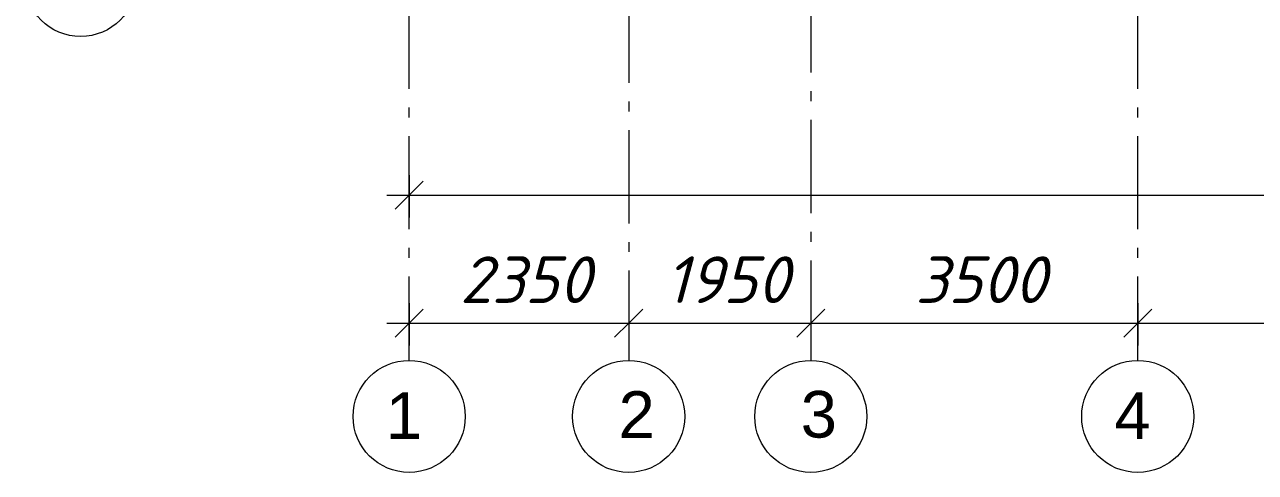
# Model space of a CAD drawing. Header units: millimetres. Extents: x -537608 to 253996, y -217170 to 186033.
# Drawn here: x -372379 to -359201, y -61471 to -56673 of the extents above; entities that cross this region are included whole.
import ezdxf

# ---------------------------------------------------------------- set-up
doc = ezdxf.new("R2010")
doc.units = ezdxf.units.MM
doc.layers.add('PDF _Геометрия', color=7, linetype='Continuous')
doc.layers.add('PDF _Текст', color=7, linetype='Continuous')
doc.styles.add('PDF ArialMT', font='arial.ttf')
doc.styles.add('PDF ISOCPEUR Italic', font='isocpeui.ttf')

msp = doc.modelspace()

# ---------------------------------------------------------------- linework, layer by layer
at = {"layer": 'PDF _Геометрия', "color": 253, "lineweight": 9, "true_color": 0xaaaaaa}
for p, q in [((-363961.3727, -56188.0696), (-363961.3727, -57188.0696)), ((-368261.3739, -57361.0939), (-368261.3739, -56361.094)), ((-365911.3725, -56297.2029), (-365911.3725, -57297.2028)), ((-360461.375, -57361.0939), (-360461.375, -56361.094)), ((-363961.3727, -57388.0704), (-363961.3727, -57493.9011)), ((-368261.3739, -57666.9254), (-368261.3739, -57561.0947)), ((-365911.3725, -57497.2037), (-365911.3725, -57603.0386)), ((-360461.375, -57666.9254), (-360461.375, -57561.0947)), ((-363961.3727, -57693.9019), (-363961.3727, -58693.9018)), ((-365911.3725, -57803.0395), (-365911.3725, -58803.0394)), ((-368261.3739, -58866.9262), (-368261.3739, -57866.9262)), ((-360461.375, -58866.9262), (-360461.375, -57866.9262)), ((-363961.3727, -58893.9027), (-363961.3727, -58999.7376)), ((-365911.3725, -59003.0403), (-365911.3725, -59108.8709)), ((-368261.3739, -59172.762), (-368261.3739, -59066.9271)), ((-360461.375, -59172.762), (-360461.375, -59066.9271)), ((-363961.3727, -59199.7385), (-363961.3727, -60271.4318)), ((-368261.3739, -60271.4318), (-368261.3739, -59372.7629)), ((-365911.3725, -59308.8718), (-365911.3725, -60271.4318)), ((-360461.375, -60271.4318), (-360461.375, -59372.7629))]:
    msp.add_line(p, q, dxfattribs=at)
at = {"layer": 'PDF _Геометрия', "lineweight": 9}
for p, q in [((-368261.3739, -58287.1183), (-368261.3739, -58499.249)), ((-368501.3767, -58499.249), (-264521.3486, -58499.249)), ((-368261.3739, -58499.249), (-368261.3739, -58739.2474)), ((-368261.3739, -59659.8421), (-368261.3739, -59871.977)), ((-365911.3725, -59659.8421), (-365911.3725, -59871.977)), ((-363961.3727, -59659.8421), (-363961.3727, -59871.977)), ((-360461.375, -59659.8421), (-360461.375, -59871.977)), ((-368501.3767, -59871.977), (-365911.3725, -59871.977)), ((-368261.3739, -59871.977), (-368261.3739, -60111.9754)), ((-365911.3725, -59871.977), (-363961.3727, -59871.977)), ((-365911.3725, -59871.977), (-365911.3725, -60111.9754)), ((-363961.3727, -59871.977), (-360461.375, -59871.977)), ((-363961.3727, -59871.977), (-363961.3727, -60111.9754)), ((-360461.375, -59871.977), (-356061.3734, -59871.977)), ((-360461.375, -59871.977), (-360461.375, -60111.9754))]:
    msp.add_line(p, q, dxfattribs=at)
at = {"layer": 'PDF _Геометрия', "lineweight": 20}
for p, q in [((-368111.3732, -58349.2483), (-368261.3739, -58499.249)), ((-368261.3739, -58499.249), (-368411.3746, -58649.2496)), ((-368111.3732, -59721.9764), (-368261.3739, -59871.977)), ((-365761.3719, -59721.9764), (-365911.3725, -59871.977)), ((-363811.3721, -59721.9764), (-363961.3727, -59871.977)), ((-360311.3744, -59721.9764), (-360461.375, -59871.977)), ((-368261.3739, -59871.977), (-368411.3746, -60021.9733)), ((-365911.3725, -59871.977), (-366061.3731, -60021.9733)), ((-363961.3727, -59871.977), (-364111.3734, -60021.9733)), ((-360461.375, -59871.977), (-360611.3757, -60021.9733))]:
    msp.add_line(p, q, dxfattribs=at)
for centre, radius in [((-371778.6977, -56200.669), 599.9986), ((-368261.3726, -60871.43), 600.0013), ((-365911.3725, -60871.432), 600.0026), ((-363961.3727, -60871.432), 600.0026), ((-360461.3711, -60871.4311), 599.9986)]:
    msp.add_circle(centre, radius, dxfattribs=at)

# ---------------------------------------------------------------- texts
at = {"layer": 'PDF _Текст', "char_height": 500, "attachment_point": 4}
for s, insert, style in [('2350', (-367718.4419, -59406.4609), 'PDF ISOCPEUR Italic'), ('1950', (-365520.551, -59406.4609), 'PDF ISOCPEUR Italic'), ('3500', (-362843.4469, -59406.4609), 'PDF ISOCPEUR Italic'), ('1', (-368511.0305, -60862.3554), 'PDF ArialMT'), ('2', (-366019.9158, -60852.0385), 'PDF ArialMT'), ('3', (-364069.9161, -60852.0385), 'PDF ArialMT'), ('4', (-360711.0316, -60862.3554), 'PDF ArialMT')]:
    msp.add_mtext(s, dxfattribs=dict(at, insert=insert, style=style))

doc.saveas('drawing.dxf')
